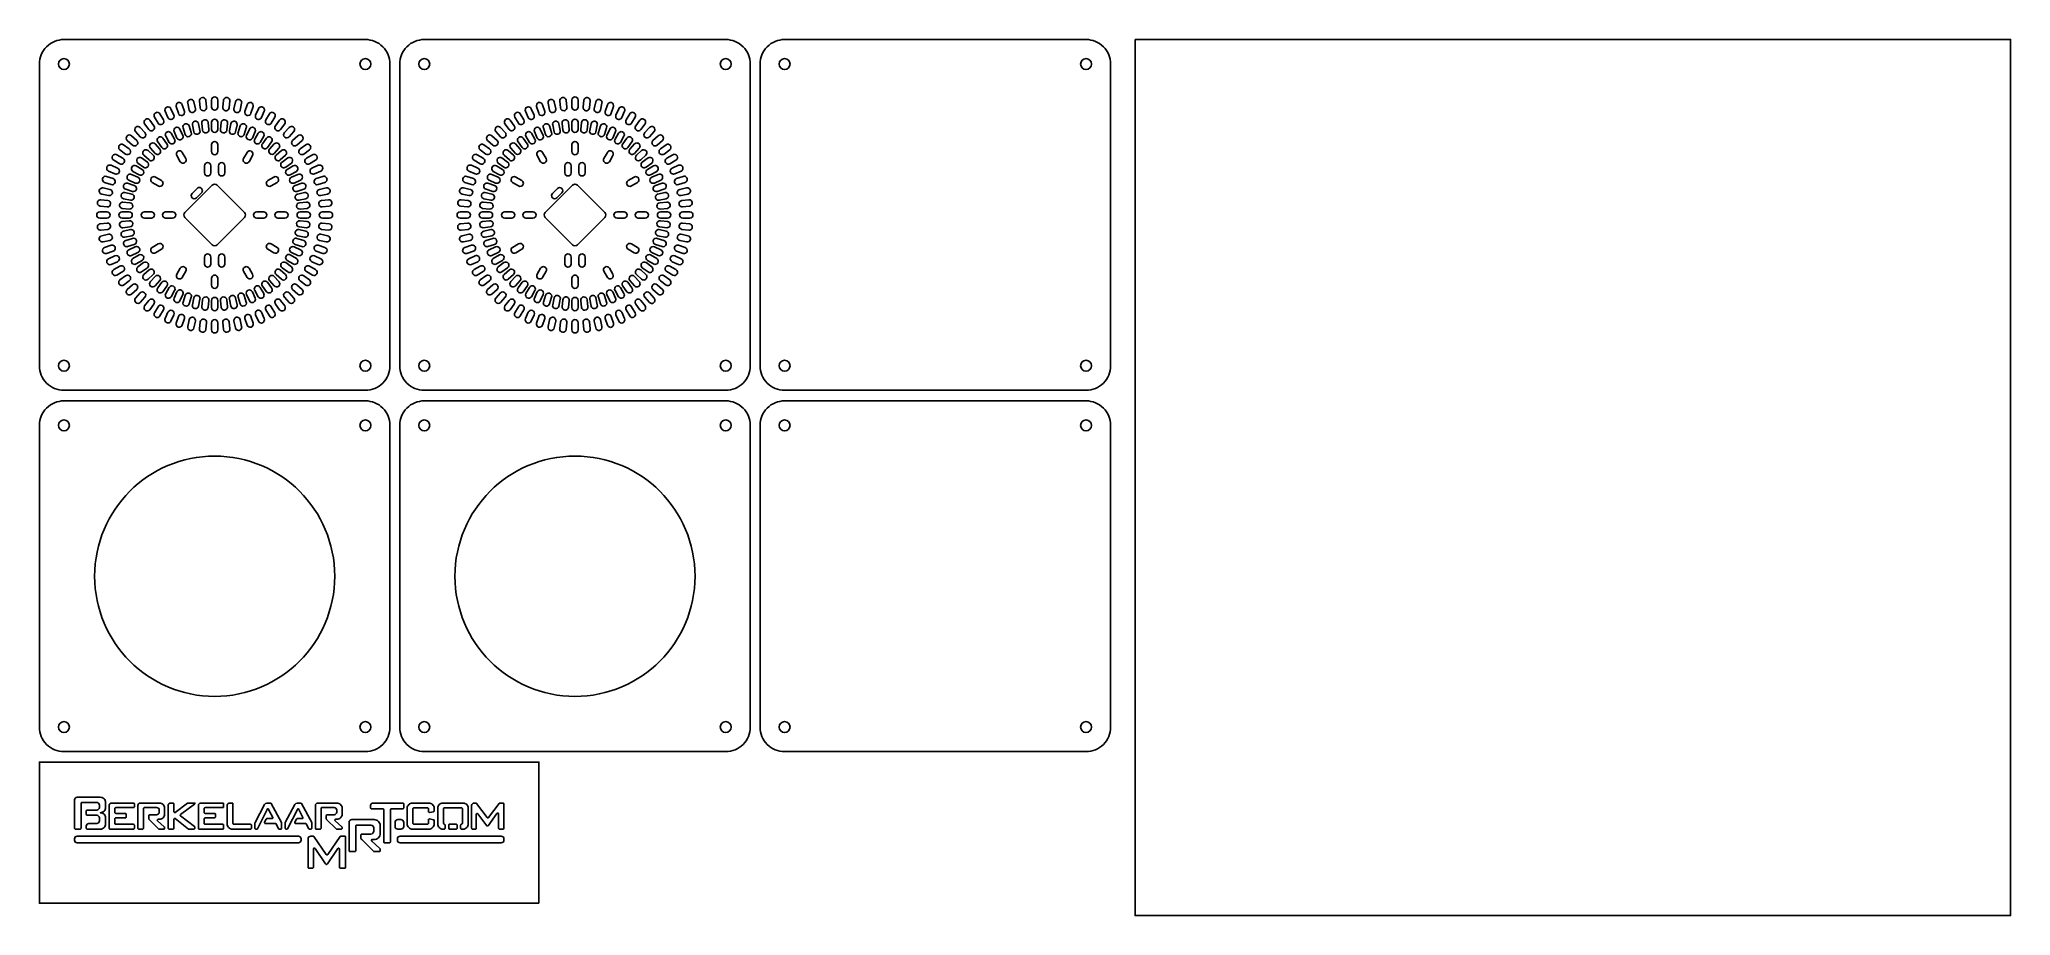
# Model space of a CAD drawing. Header units: millimetres. Extents: x 0 to 562, y 0 to 250.
import ezdxf

# ---------------------------------------------------------------- set-up
doc = ezdxf.new("R2010")
doc.units = ezdxf.units.MM
doc.layers.add('VECTOR-CUT', color=1, linetype='Continuous')
doc.layers.add('VECTOR-ENGRAVE', color=7, linetype='Continuous')

msp = doc.modelspace()

# ---------------------------------------------------------------- linework, layer by layer
at = {"layer": 'VECTOR-CUT'}
for points in [[(7, 149.74), (93, 149.74, 0.414214), (100, 156.74), (100, 242.74, 0.414214), (93, 249.74), (7, 249.74, 0.414214), (0, 242.74), (0, 156.74, 0.414214)], [(109.8, 149.74), (195.8, 149.74, 0.414214), (202.8, 156.74), (202.8, 242.74, 0.414214), (195.8, 249.74), (109.8, 249.74, 0.414214), (102.8, 242.74), (102.8, 156.74, 0.414214)], [(212.6, 149.74), (298.6, 149.74, 0.414214), (305.6, 156.74), (305.6, 242.74, 0.414214), (298.6, 249.74), (212.6, 249.74, 0.414214), (205.6, 242.74), (205.6, 156.74, 0.414214)], [(40.74, 231.17), (41.35, 229.26, -1), (39.64, 228.71), (39.02, 230.61, -1)], [(44.07, 231.96), (44.49, 230.01, -1), (42.73, 229.63), (42.31, 231.59, -1)], [(47.47, 232.41), (47.68, 230.42, -1), (45.89, 230.23), (45.68, 232.22, -1)], [(50.9, 232.49), (50.9, 230.49, -1), (49.1, 230.49), (49.1, 232.49, -1)], [(54.32, 232.22), (54.11, 230.23, -1), (52.32, 230.42), (52.53, 232.41, -1)], [(57.69, 231.59), (57.27, 229.63, -1), (55.51, 230.01), (55.93, 231.96, -1)], [(60.98, 230.61), (60.36, 228.71, -1), (58.65, 229.26), (59.26, 231.17, -1)], [(143.54, 231.17), (144.15, 229.26, -1), (142.44, 228.71), (141.82, 230.61, -1)], [(146.87, 231.96), (147.29, 230.01, -1), (145.53, 229.63), (145.11, 231.59, -1)], [(150.27, 232.41), (150.48, 230.42, -1), (148.69, 230.23), (148.48, 232.22, -1)], [(153.7, 232.49), (153.7, 230.49, -1), (151.9, 230.49), (151.9, 232.49, -1)], [(157.12, 232.22), (156.91, 230.23, -1), (155.12, 230.42), (155.33, 232.41, -1)], [(160.49, 231.59), (160.07, 229.63, -1), (158.31, 230.01), (158.73, 231.96, -1)], [(163.78, 230.61), (163.16, 228.71, -1), (161.45, 229.26), (162.06, 231.17, -1)], [(28.75, 224.68), (30.09, 223.2, -1), (28.76, 221.99), (27.42, 223.48, -1)], [(31.48, 226.77), (32.65, 225.15, -1), (31.2, 224.09), (30.02, 225.71, -1)], [(34.4, 228.55), (35.4, 226.82, -1), (33.85, 225.92), (32.85, 227.65, -1)], [(37.5, 230.03), (38.32, 228.2, -1), (36.67, 227.47), (35.86, 229.29, -1)], [(41.6, 222.67), (40.99, 224.57, -1), (42.7, 225.13), (43.32, 223.23, -1)], [(44.05, 223.42), (43.63, 225.38, -1), (45.39, 225.75), (45.81, 223.8, -1)], [(46.55, 223.91), (46.35, 225.9, -1), (48.14, 226.09), (48.34, 224.1, -1)], [(49.1, 224.14), (49.1, 226.14, -1), (50.9, 226.14), (50.9, 224.14, -1)], [(51.66, 224.1), (51.86, 226.09, -1), (53.65, 225.9), (53.45, 223.91, -1)], [(54.19, 223.8), (54.61, 225.75, -1), (56.37, 225.38), (55.95, 223.42, -1)], [(56.68, 223.23), (57.3, 225.13, -1), (59.01, 224.57), (58.4, 222.67, -1)], [(64.14, 229.29), (63.33, 227.47, -1), (61.68, 228.2), (62.5, 230.03, -1)], [(67.15, 227.65), (66.15, 225.92, -1), (64.6, 226.82), (65.6, 228.55, -1)], [(69.98, 225.71), (68.8, 224.09, -1), (67.35, 225.15), (68.52, 226.77, -1)], [(72.58, 223.48), (71.24, 221.99, -1), (69.91, 223.2), (71.25, 224.68, -1)], [(131.55, 224.68), (132.89, 223.2, -1), (131.56, 221.99), (130.22, 223.48, -1)], [(134.28, 226.77), (135.45, 225.15, -1), (134, 224.09), (132.82, 225.71, -1)], [(137.2, 228.55), (138.2, 226.82, -1), (136.65, 225.92), (135.65, 227.65, -1)], [(140.3, 230.03), (141.12, 228.2, -1), (139.47, 227.47), (138.66, 229.29, -1)], [(144.4, 222.67), (143.79, 224.57, -1), (145.5, 225.13), (146.12, 223.23, -1)], [(146.85, 223.42), (146.43, 225.38, -1), (148.19, 225.75), (148.61, 223.8, -1)], [(149.35, 223.91), (149.15, 225.9, -1), (150.94, 226.09), (151.14, 224.1, -1)], [(151.9, 224.14), (151.9, 226.14, -1), (153.7, 226.14), (153.7, 224.14, -1)], [(154.46, 224.1), (154.66, 226.09, -1), (156.45, 225.9), (156.25, 223.91, -1)], [(156.99, 223.8), (157.41, 225.75, -1), (159.17, 225.38), (158.75, 223.42, -1)], [(159.48, 223.23), (160.1, 225.13, -1), (161.81, 224.57), (161.2, 222.67, -1)], [(166.94, 229.29), (166.13, 227.47, -1), (164.49, 228.2), (165.3, 230.03, -1)], [(169.95, 227.65), (168.95, 225.92, -1), (167.4, 226.82), (168.4, 228.55, -1)], [(172.78, 225.71), (171.6, 224.09, -1), (170.15, 225.15), (171.32, 226.77, -1)], [(175.38, 223.48), (174.04, 221.99, -1), (172.71, 223.2), (174.05, 224.68, -1)], [(24.03, 219.72), (25.65, 218.54, -1), (24.59, 217.09), (22.98, 218.26, -1)], [(26.26, 222.32), (27.75, 220.99, -1), (26.55, 219.65), (25.06, 220.99, -1)], [(33, 217.27), (31.67, 218.76, -1), (33, 219.96), (34.34, 218.48, -1)], [(34.93, 218.95), (33.75, 220.57, -1), (35.21, 221.63), (36.39, 220.01, -1)], [(37.02, 220.42), (36.02, 222.15, -1), (37.58, 223.05), (38.58, 221.32, -1)], [(39.25, 221.67), (38.44, 223.49, -1), (40.08, 224.23), (40.9, 222.4, -1)], [(49.1, 217.79), (49.1, 219.79, -1), (50.9, 219.79), (50.9, 217.79, -1)], [(59.1, 222.4), (59.92, 224.23, -1), (61.56, 223.49), (60.75, 221.67, -1)], [(61.42, 221.32), (62.42, 223.05, -1), (63.98, 222.15), (62.98, 220.42, -1)], [(63.61, 220.01), (64.79, 221.63, -1), (66.25, 220.57), (65.07, 218.95, -1)], [(65.66, 218.48), (67, 219.96, -1), (68.33, 218.76), (67, 217.27, -1)], [(74.94, 220.99), (73.45, 219.65, -1), (72.25, 220.99), (73.74, 222.32, -1)], [(77.02, 218.26), (75.41, 217.09, -1), (74.35, 218.54), (75.97, 219.72, -1)], [(126.83, 219.72), (128.45, 218.54, -1), (127.39, 217.09), (125.78, 218.26, -1)], [(129.06, 222.32), (130.55, 220.99, -1), (129.35, 219.65), (127.86, 220.99, -1)], [(135.8, 217.27), (134.47, 218.76, -1), (135.8, 219.96), (137.14, 218.48, -1)], [(137.73, 218.95), (136.55, 220.57, -1), (138.01, 221.63), (139.19, 220.01, -1)], [(139.82, 220.42), (138.82, 222.15, -1), (140.38, 223.05), (141.38, 221.32, -1)], [(142.05, 221.67), (141.24, 223.49, -1), (142.88, 224.23), (143.7, 222.4, -1)], [(151.9, 217.79), (151.9, 219.79, -1), (153.7, 219.79), (153.7, 217.79, -1)], [(161.9, 222.4), (162.72, 224.23, -1), (164.36, 223.49), (163.55, 221.67, -1)], [(164.22, 221.32), (165.22, 223.05, -1), (166.78, 222.15), (165.78, 220.42, -1)], [(166.41, 220.01), (167.59, 221.63, -1), (169.05, 220.57), (167.87, 218.95, -1)], [(168.46, 218.48), (169.8, 219.96, -1), (171.13, 218.76), (169.8, 217.27, -1)], [(177.74, 220.99), (176.25, 219.65, -1), (175.05, 220.99), (176.54, 222.32, -1)], [(179.82, 218.26), (178.21, 217.09, -1), (177.15, 218.54), (178.77, 219.72, -1)], [(20.45, 213.88), (22.27, 213.07, -1), (21.54, 211.43), (19.72, 212.24, -1)], [(22.09, 216.9), (23.82, 215.9, -1), (22.92, 214.34), (21.19, 215.34, -1)], [(28.42, 211.16), (26.69, 212.16, -1), (27.59, 213.72), (29.32, 212.72, -1)], [(29.73, 213.36), (28.11, 214.53, -1), (29.17, 215.99), (30.79, 214.81, -1)], [(31.27, 215.4), (29.78, 216.74, -1), (30.98, 218.08), (32.47, 216.74, -1)], [(40.2, 214.92), (39.2, 216.66, -1), (40.75, 217.56), (41.75, 215.82, -1)], [(47.1, 211.74), (47.1, 213.74, -1), (48.9, 213.74), (48.9, 211.74, -1)], [(51.1, 211.74), (51.1, 213.74, -1), (52.9, 213.74), (52.9, 211.74, -1)], [(58.25, 215.82), (59.25, 217.56, -1), (60.8, 216.66), (59.8, 214.92, -1)], [(67.53, 216.74), (69.02, 218.08, -1), (70.22, 216.74), (68.73, 215.4, -1)], [(69.21, 214.81), (70.83, 215.99, -1), (71.89, 214.53), (70.27, 213.36, -1)], [(70.68, 212.72), (72.41, 213.72, -1), (73.31, 212.16), (71.58, 211.16, -1)], [(78.81, 215.34), (77.08, 214.34, -1), (76.18, 215.9), (77.91, 216.9, -1)], [(80.28, 212.24), (78.46, 211.43, -1), (77.73, 213.07), (79.55, 213.88, -1)], [(123.25, 213.88), (125.07, 213.07, -1), (124.34, 211.43), (122.52, 212.24, -1)], [(124.89, 216.9), (126.62, 215.9, -1), (125.72, 214.34), (123.99, 215.34, -1)], [(131.22, 211.16), (129.49, 212.16, -1), (130.39, 213.72), (132.12, 212.72, -1)], [(132.53, 213.36), (130.91, 214.53, -1), (131.97, 215.99), (133.59, 214.81, -1)], [(134.07, 215.4), (132.58, 216.74, -1), (133.78, 218.08), (135.27, 216.74, -1)], [(143, 214.92), (142, 216.66, -1), (143.55, 217.56), (144.55, 215.82, -1)], [(149.9, 211.74), (149.9, 213.74, -1), (151.7, 213.74), (151.7, 211.74, -1)], [(153.9, 211.74), (153.9, 213.74, -1), (155.7, 213.74), (155.7, 211.74, -1)], [(161.05, 215.82), (162.05, 217.56, -1), (163.6, 216.66), (162.6, 214.92, -1)], [(170.33, 216.74), (171.82, 218.08, -1), (173.02, 216.74), (171.54, 215.4, -1)], [(172.01, 214.81), (173.63, 215.99, -1), (174.69, 214.53), (173.07, 213.36, -1)], [(173.48, 212.72), (175.21, 213.72, -1), (176.11, 212.16), (174.38, 211.16, -1)], [(181.61, 215.34), (179.88, 214.34, -1), (178.98, 215.9), (180.71, 216.9, -1)], [(183.08, 212.24), (181.26, 211.43, -1), (180.53, 213.07), (182.35, 213.88, -1)], [(19.13, 210.72), (21.03, 210.1, -1), (20.48, 208.39), (18.57, 209.01, -1)], [(26.52, 206.43), (24.61, 207.04, -1), (25.17, 208.76), (27.07, 208.14, -1)], [(27.34, 208.84), (25.52, 209.66, -1), (26.25, 211.3), (28.08, 210.49, -1)], [(33.92, 207.99), (32.19, 208.99, -1), (33.09, 210.55), (34.82, 209.55, -1)], [(65.18, 209.55), (66.91, 210.55, -1), (67.81, 208.99), (66.08, 207.99, -1)], [(71.92, 210.49), (73.75, 211.3, -1), (74.48, 209.66), (72.66, 208.84, -1)], [(72.93, 208.14), (74.83, 208.76, -1), (75.39, 207.04), (73.48, 206.43, -1)], [(81.43, 209.01), (79.52, 208.39, -1), (78.97, 210.1), (80.87, 210.72, -1)], [(121.93, 210.72), (123.83, 210.1, -1), (123.28, 208.39), (121.37, 209.01, -1)], [(129.32, 206.43), (127.41, 207.04, -1), (127.97, 208.76), (129.87, 208.14, -1)], [(130.14, 208.84), (128.32, 209.66, -1), (129.05, 211.3), (130.88, 210.49, -1)], [(136.72, 207.99), (134.99, 208.99, -1), (135.89, 210.55), (137.62, 209.55, -1)], [(167.98, 209.55), (169.71, 210.55, -1), (170.61, 208.99), (168.88, 207.99, -1)], [(174.72, 210.49), (176.55, 211.3, -1), (177.28, 209.66), (175.46, 208.84, -1)], [(175.73, 208.14), (177.63, 208.76, -1), (178.19, 207.04), (176.28, 206.43, -1)], [(184.23, 209.01), (182.32, 208.39, -1), (181.77, 210.1), (183.67, 210.72, -1)], [(17.52, 204.06), (19.51, 203.85, -1), (19.32, 202.06), (17.34, 202.27, -1)], [(18.15, 207.43), (20.11, 207.02, -1), (19.73, 205.25), (17.78, 205.67, -1)], [(25.64, 201.4), (23.65, 201.61, -1), (23.84, 203.4), (25.83, 203.19, -1)], [(25.95, 203.93), (23.99, 204.35, -1), (24.36, 206.11), (26.32, 205.69, -1)], [(43.56, 205.87), (44.97, 207.28, -1), (46.24, 206.01), (44.83, 204.6, -1)], [(73.68, 205.69), (75.64, 206.11, -1), (76.01, 204.35), (74.05, 203.93, -1)], [(74.17, 203.19), (76.16, 203.4, -1), (76.35, 201.61), (74.36, 201.4, -1)], [(82.22, 205.67), (80.27, 205.25, -1), (79.89, 207.02), (81.85, 207.43, -1)], [(82.66, 202.27), (80.68, 202.06, -1), (80.49, 203.85), (82.48, 204.06, -1)], [(120.32, 204.06), (122.31, 203.85, -1), (122.12, 202.06), (120.14, 202.27, -1)], [(120.95, 207.43), (122.91, 207.02, -1), (122.53, 205.25), (120.58, 205.67, -1)], [(128.44, 201.4), (126.45, 201.61, -1), (126.64, 203.4), (128.63, 203.19, -1)], [(128.75, 203.93), (126.79, 204.35, -1), (127.16, 206.11), (129.12, 205.69, -1)], [(146.36, 205.87), (147.77, 207.28, -1), (149.04, 206.01), (147.63, 204.6, -1)], [(176.48, 205.69), (178.44, 206.11, -1), (178.81, 204.35), (176.85, 203.93, -1)], [(176.97, 203.19), (178.96, 203.4, -1), (179.15, 201.61), (177.16, 201.4, -1)], [(185.02, 205.67), (183.07, 205.25, -1), (182.69, 207.02), (184.65, 207.43, -1)], [(185.46, 202.27), (183.48, 202.06, -1), (183.29, 203.85), (185.28, 204.06, -1)], [(17.25, 200.64), (19.25, 200.64, -1), (19.25, 198.84), (17.25, 198.84, -1)], [(17.34, 197.21), (19.32, 197.42, -1), (19.51, 195.63), (17.52, 195.42, -1)], [(25.6, 198.84), (23.6, 198.84, -1), (23.6, 200.64), (25.6, 200.64, -1)], [(25.83, 196.3), (23.84, 196.09, -1), (23.65, 197.88), (25.64, 198.09, -1)], [(31.95, 198.84), (29.95, 198.84, -1), (29.95, 200.64), (31.95, 200.64, -1)], [(38, 198.84), (36, 198.84, -1), (36, 200.64), (38, 200.64, -1)], [(62, 200.64), (64, 200.64, -1), (64, 198.84), (62, 198.84, -1)], [(68.05, 200.64), (70.05, 200.64, -1), (70.05, 198.84), (68.05, 198.84, -1)], [(74.36, 198.09), (76.35, 197.88, -1), (76.16, 196.09), (74.17, 196.3, -1)], [(74.4, 200.64), (76.4, 200.64, -1), (76.4, 198.84), (74.4, 198.84, -1)], [(82.48, 195.42), (80.49, 195.63, -1), (80.68, 197.42), (82.66, 197.21, -1)], [(82.75, 198.84), (80.75, 198.84, -1), (80.75, 200.64), (82.75, 200.64, -1)], [(120.05, 200.64), (122.05, 200.64, -1), (122.05, 198.84), (120.05, 198.84, -1)], [(120.14, 197.21), (122.12, 197.42, -1), (122.31, 195.63), (120.32, 195.42, -1)], [(128.4, 198.84), (126.4, 198.84, -1), (126.4, 200.64), (128.4, 200.64, -1)], [(128.63, 196.3), (126.64, 196.09, -1), (126.45, 197.88), (128.44, 198.09, -1)], [(134.75, 198.84), (132.75, 198.84, -1), (132.75, 200.64), (134.75, 200.64, -1)], [(140.8, 198.84), (138.8, 198.84, -1), (138.8, 200.64), (140.8, 200.64, -1)], [(164.8, 200.64), (166.8, 200.64, -1), (166.8, 198.84), (164.8, 198.84, -1)], [(170.85, 200.64), (172.85, 200.64, -1), (172.85, 198.84), (170.85, 198.84, -1)], [(177.16, 198.09), (179.15, 197.88, -1), (178.96, 196.09), (176.97, 196.3, -1)], [(177.2, 200.64), (179.2, 200.64, -1), (179.2, 198.84), (177.2, 198.84, -1)], [(185.28, 195.42), (183.29, 195.63, -1), (183.48, 197.42), (185.46, 197.21, -1)], [(185.55, 198.84), (183.55, 198.84, -1), (183.55, 200.64), (185.55, 200.64, -1)], [(17.78, 193.81), (19.73, 194.23, -1), (20.11, 192.47), (18.15, 192.05, -1)], [(26.32, 193.79), (24.36, 193.37, -1), (23.99, 195.13), (25.95, 195.55, -1)], [(27.07, 191.35), (25.17, 190.73, -1), (24.61, 192.44), (26.52, 193.06, -1)], [(34.82, 189.94), (33.09, 188.94, -1), (32.19, 190.5), (33.92, 191.5, -1)], [(66.08, 191.5), (67.81, 190.5, -1), (66.91, 188.94), (65.18, 189.94, -1)], [(73.48, 193.06), (75.39, 192.44, -1), (74.83, 190.73), (72.93, 191.35, -1)], [(74.05, 195.55), (76.01, 195.13, -1), (75.64, 193.37), (73.68, 193.79, -1)], [(81.85, 192.05), (79.89, 192.47, -1), (80.27, 194.23), (82.22, 193.81, -1)], [(120.58, 193.81), (122.53, 194.23, -1), (122.91, 192.47), (120.95, 192.05, -1)], [(129.12, 193.79), (127.16, 193.37, -1), (126.79, 195.13), (128.75, 195.55, -1)], [(129.87, 191.35), (127.97, 190.73, -1), (127.41, 192.44), (129.32, 193.06, -1)], [(137.62, 189.94), (135.89, 188.94, -1), (134.99, 190.5), (136.72, 191.5, -1)], [(168.88, 191.5), (170.61, 190.5, -1), (169.71, 188.94), (167.98, 189.94, -1)], [(176.28, 193.06), (178.19, 192.44, -1), (177.63, 190.73), (175.73, 191.35, -1)], [(176.85, 195.55), (178.81, 195.13, -1), (178.44, 193.37), (176.48, 193.79, -1)], [(184.65, 192.05), (182.69, 192.47, -1), (183.07, 194.23), (185.02, 193.81, -1)], [(18.57, 190.48), (20.48, 191.1, -1), (21.03, 189.38), (19.13, 188.77, -1)], [(19.72, 187.24), (21.54, 188.06, -1), (22.27, 186.41), (20.45, 185.6, -1)], [(28.08, 188.99), (26.25, 188.18, -1), (25.52, 189.83), (27.34, 190.64, -1)], [(29.32, 186.76), (27.59, 185.76, -1), (26.69, 187.32), (28.42, 188.32, -1)], [(30.79, 184.67), (29.17, 183.5, -1), (28.11, 184.95), (29.73, 186.13, -1)], [(47.1, 185.74), (47.1, 187.74, -1), (48.9, 187.74), (48.9, 185.74, -1)], [(51.1, 185.74), (51.1, 187.74, -1), (52.9, 187.74), (52.9, 185.74, -1)], [(70.27, 186.13), (71.89, 184.95, -1), (70.83, 183.5), (69.21, 184.67, -1)], [(71.58, 188.32), (73.31, 187.32, -1), (72.41, 185.76), (70.68, 186.76, -1)], [(72.66, 190.64), (74.48, 189.83, -1), (73.75, 188.18), (71.92, 188.99, -1)], [(79.55, 185.6), (77.73, 186.41, -1), (78.46, 188.06), (80.28, 187.24, -1)], [(80.87, 188.77), (78.97, 189.38, -1), (79.52, 191.1), (81.43, 190.48, -1)], [(121.37, 190.48), (123.28, 191.1, -1), (123.83, 189.38), (121.93, 188.77, -1)], [(122.52, 187.24), (124.34, 188.06, -1), (125.07, 186.41), (123.25, 185.6, -1)], [(130.88, 188.99), (129.05, 188.18, -1), (128.32, 189.83), (130.14, 190.64, -1)], [(132.12, 186.76), (130.39, 185.76, -1), (129.49, 187.32), (131.22, 188.32, -1)], [(133.59, 184.67), (131.97, 183.5, -1), (130.91, 184.95), (132.53, 186.13, -1)], [(149.9, 185.74), (149.9, 187.74, -1), (151.7, 187.74), (151.7, 185.74, -1)], [(153.9, 185.74), (153.9, 187.74, -1), (155.7, 187.74), (155.7, 185.74, -1)], [(173.07, 186.13), (174.69, 184.95, -1), (173.63, 183.5), (172.01, 184.67, -1)], [(174.38, 188.32), (176.11, 187.32, -1), (175.21, 185.76), (173.48, 186.76, -1)], [(175.46, 190.64), (177.28, 189.83, -1), (176.55, 188.18), (174.72, 188.99, -1)], [(182.35, 185.6), (180.53, 186.41, -1), (181.26, 188.06), (183.08, 187.24, -1)], [(183.67, 188.77), (181.77, 189.38, -1), (182.32, 191.1), (184.23, 190.48, -1)], [(21.19, 184.15), (22.92, 185.15, -1), (23.82, 183.59), (22.09, 182.59, -1)], [(22.98, 181.22), (24.59, 182.4, -1), (25.65, 180.94), (24.03, 179.76, -1)], [(25.06, 178.5), (26.55, 179.83, -1), (27.75, 178.5), (26.26, 177.16, -1)], [(32.47, 182.75), (30.98, 181.41, -1), (29.78, 182.75), (31.27, 184.08, -1)], [(34.34, 181.01), (33, 179.52, -1), (31.67, 180.72), (33, 182.21, -1)], [(36.39, 179.47), (35.21, 177.85, -1), (33.75, 178.91), (34.93, 180.53, -1)], [(41.75, 183.66), (40.75, 181.93, -1), (39.2, 182.83), (40.2, 184.56, -1)], [(50.9, 181.69), (50.9, 179.69, -1), (49.1, 179.69), (49.1, 181.69, -1)], [(59.8, 184.56), (60.8, 182.83, -1), (59.25, 181.93), (58.25, 183.66, -1)], [(65.07, 180.53), (66.25, 178.91, -1), (64.79, 177.85), (63.61, 179.47, -1)], [(67, 182.21), (68.33, 180.72, -1), (67, 179.52), (65.66, 181.01, -1)], [(68.73, 184.08), (70.22, 182.75, -1), (69.02, 181.41), (67.53, 182.75, -1)], [(73.74, 177.16), (72.25, 178.5, -1), (73.45, 179.83), (74.94, 178.5, -1)], [(75.97, 179.76), (74.35, 180.94, -1), (75.41, 182.4), (77.02, 181.22, -1)], [(77.91, 182.59), (76.18, 183.59, -1), (77.08, 185.15), (78.81, 184.15, -1)], [(123.99, 184.15), (125.72, 185.15, -1), (126.62, 183.59), (124.89, 182.59, -1)], [(125.78, 181.22), (127.39, 182.4, -1), (128.45, 180.94), (126.83, 179.76, -1)], [(127.86, 178.5), (129.35, 179.83, -1), (130.55, 178.5), (129.06, 177.16, -1)], [(135.27, 182.75), (133.78, 181.41, -1), (132.58, 182.75), (134.07, 184.08, -1)], [(137.14, 181.01), (135.8, 179.52, -1), (134.47, 180.72), (135.8, 182.21, -1)], [(139.19, 179.47), (138.01, 177.85, -1), (136.55, 178.91), (137.73, 180.53, -1)], [(144.55, 183.66), (143.55, 181.93, -1), (142, 182.83), (143, 184.56, -1)], [(153.7, 181.69), (153.7, 179.69, -1), (151.9, 179.69), (151.9, 181.69, -1)], [(162.6, 184.56), (163.6, 182.83, -1), (162.05, 181.93), (161.05, 183.66, -1)], [(167.87, 180.53), (169.05, 178.91, -1), (167.59, 177.85), (166.41, 179.47, -1)], [(169.8, 182.21), (171.13, 180.72, -1), (169.8, 179.52), (168.46, 181.01, -1)], [(171.54, 184.08), (173.02, 182.75, -1), (171.82, 181.41), (170.33, 182.75, -1)], [(176.54, 177.16), (175.05, 178.5, -1), (176.25, 179.83), (177.74, 178.5, -1)], [(178.77, 179.76), (177.15, 180.94, -1), (178.21, 182.4), (179.82, 181.22, -1)], [(180.71, 182.59), (178.98, 183.59, -1), (179.88, 185.15), (181.61, 184.15, -1)], [(27.42, 176.01), (28.76, 177.49, -1), (30.09, 176.29), (28.75, 174.8, -1)], [(30.02, 173.78), (31.2, 175.39, -1), (32.65, 174.34), (31.48, 172.72, -1)], [(38.58, 178.16), (37.58, 176.43, -1), (36.02, 177.33), (37.02, 179.06, -1)], [(40.9, 177.08), (40.08, 175.26, -1), (38.44, 175.99), (39.25, 177.82, -1)], [(43.32, 176.26), (42.7, 174.36, -1), (40.99, 174.91), (41.6, 176.81, -1)], [(45.81, 175.69), (45.39, 173.73, -1), (43.63, 174.11), (44.05, 176.06, -1)], [(48.34, 175.38), (48.14, 173.39, -1), (46.35, 173.58), (46.55, 175.57, -1)], [(50.9, 175.34), (50.9, 173.34, -1), (49.1, 173.34), (49.1, 175.34, -1)], [(53.45, 175.57), (53.65, 173.58, -1), (51.86, 173.39), (51.66, 175.38, -1)], [(55.95, 176.06), (56.37, 174.11, -1), (54.61, 173.73), (54.19, 175.69, -1)], [(58.4, 176.81), (59.01, 174.91, -1), (57.3, 174.36), (56.68, 176.26, -1)], [(60.75, 177.82), (61.56, 175.99, -1), (59.92, 175.26), (59.1, 177.08, -1)], [(62.98, 179.06), (63.98, 177.33, -1), (62.42, 176.43), (61.42, 178.16, -1)], [(68.52, 172.72), (67.35, 174.34, -1), (68.8, 175.39), (69.98, 173.78, -1)], [(71.25, 174.8), (69.91, 176.29, -1), (71.24, 177.49), (72.58, 176.01, -1)], [(130.22, 176.01), (131.56, 177.49, -1), (132.89, 176.29), (131.55, 174.8, -1)], [(132.82, 173.78), (134, 175.39, -1), (135.45, 174.34), (134.28, 172.72, -1)], [(141.38, 178.16), (140.38, 176.43, -1), (138.82, 177.33), (139.82, 179.06, -1)], [(143.7, 177.08), (142.88, 175.26, -1), (141.24, 175.99), (142.05, 177.82, -1)], [(146.12, 176.26), (145.5, 174.36, -1), (143.79, 174.91), (144.4, 176.81, -1)], [(148.61, 175.69), (148.19, 173.73, -1), (146.43, 174.11), (146.85, 176.06, -1)], [(151.14, 175.38), (150.94, 173.39, -1), (149.15, 173.58), (149.35, 175.57, -1)], [(153.7, 175.34), (153.7, 173.34, -1), (151.9, 173.34), (151.9, 175.34, -1)], [(156.25, 175.57), (156.45, 173.58, -1), (154.66, 173.39), (154.46, 175.38, -1)], [(158.75, 176.06), (159.17, 174.11, -1), (157.41, 173.73), (156.99, 175.69, -1)], [(161.2, 176.81), (161.81, 174.91, -1), (160.1, 174.36), (159.48, 176.26, -1)], [(163.55, 177.82), (164.36, 175.99, -1), (162.72, 175.26), (161.9, 177.08, -1)], [(165.78, 179.06), (166.78, 177.33, -1), (165.22, 176.43), (164.22, 178.16, -1)], [(171.32, 172.72), (170.15, 174.34, -1), (171.6, 175.39), (172.78, 173.78, -1)], [(174.05, 174.8), (172.71, 176.29, -1), (174.04, 177.49), (175.38, 176.01, -1)], [(32.85, 171.83), (33.85, 173.56, -1), (35.4, 172.66), (34.4, 170.93, -1)], [(35.86, 170.19), (36.67, 172.02, -1), (38.32, 171.28), (37.5, 169.46, -1)], [(39.02, 168.87), (39.64, 170.77, -1), (41.35, 170.22), (40.74, 168.32, -1)], [(42.31, 167.89), (42.73, 169.85, -1), (44.49, 169.48), (44.07, 167.52, -1)], [(45.68, 167.26), (45.89, 169.25, -1), (47.68, 169.07), (47.47, 167.08, -1)], [(49.1, 166.99), (49.1, 168.99, -1), (50.9, 168.99), (50.9, 166.99, -1)], [(52.53, 167.08), (52.32, 169.07, -1), (54.11, 169.25), (54.32, 167.26, -1)], [(55.93, 167.52), (55.51, 169.48, -1), (57.27, 169.85), (57.69, 167.89, -1)], [(59.26, 168.32), (58.65, 170.22, -1), (60.36, 170.77), (60.98, 168.87, -1)], [(62.5, 169.46), (61.68, 171.28, -1), (63.33, 172.02), (64.14, 170.19, -1)], [(65.6, 170.93), (64.6, 172.66, -1), (66.15, 173.56), (67.15, 171.83, -1)], [(135.65, 171.83), (136.65, 173.56, -1), (138.2, 172.66), (137.2, 170.93, -1)], [(138.66, 170.19), (139.47, 172.02, -1), (141.12, 171.28), (140.3, 169.46, -1)], [(141.82, 168.87), (142.44, 170.77, -1), (144.15, 170.22), (143.54, 168.32, -1)], [(145.11, 167.89), (145.53, 169.85, -1), (147.29, 169.48), (146.87, 167.52, -1)], [(148.48, 167.26), (148.69, 169.25, -1), (150.48, 169.07), (150.27, 167.08, -1)], [(151.9, 166.99), (151.9, 168.99, -1), (153.7, 168.99), (153.7, 166.99, -1)], [(155.33, 167.08), (155.12, 169.07, -1), (156.91, 169.25), (157.12, 167.26, -1)], [(158.73, 167.52), (158.31, 169.48, -1), (160.07, 169.85), (160.49, 167.89, -1)], [(162.06, 168.32), (161.45, 170.22, -1), (163.16, 170.77), (163.78, 168.87, -1)], [(165.3, 169.46), (164.49, 171.28, -1), (166.13, 172.02), (166.94, 170.19, -1)], [(168.4, 170.93), (167.4, 172.66, -1), (168.95, 173.56), (169.95, 171.83, -1)], [(7, 46.73), (93, 46.73, 0.414214), (100, 53.73), (100, 139.73, 0.414214), (93, 146.73), (7, 146.73, 0.414214), (0, 139.73), (0, 53.73, 0.414214)], [(109.8, 46.73), (195.8, 46.73, 0.414214), (202.8, 53.73), (202.8, 139.73, 0.414214), (195.8, 146.73), (109.8, 146.73, 0.414214), (102.8, 139.73), (102.8, 53.73, 0.414214)], [(212.6, 46.73), (298.6, 46.73, 0.414214), (305.6, 53.73), (305.6, 139.73, 0.414214), (298.6, 146.73), (212.6, 146.73, 0.414214), (205.6, 139.73), (205.6, 53.73, 0.414214)]]:
    msp.add_lwpolyline(points, format="xyb", close=True, dxfattribs=at)
msp.add_lwpolyline([(312.61, 249.77), (562.38, 249.77), (562.38, 0), (312.61, 0), (312.61, 249.77)], dxfattribs=at)
at = {"layer": 'VECTOR-CUT', "linetype": 'Continuous'}
for points in [[(49.29, 208.23), (41.51, 200.45, 0.414216), (41.51, 199.03), (49.29, 191.26, 0.414214), (50.71, 191.26), (58.49, 199.03, 0.414217), (58.49, 200.45), (50.71, 208.23, 0.414211)], [(152.09, 208.23), (144.31, 200.45, 0.414216), (144.31, 199.03), (152.09, 191.26, 0.414214), (153.51, 191.26), (161.29, 199.03, 0.414217), (161.29, 200.45), (153.51, 208.23, 0.414211)]]:
    msp.add_lwpolyline(points, format="xyb", close=True, dxfattribs=at)
msp.add_lwpolyline([(142.52, 3.5), (0, 3.5), (0, 43.73), (142.52, 43.73)], close=True, dxfattribs=at)
at = {"layer": 'VECTOR-CUT'}
for centre in [(7, 242.74), (93, 242.74), (109.8, 242.74), (195.8, 242.74), (212.6, 242.74), (298.6, 242.74), (7, 156.74), (93, 156.74), (109.8, 156.74), (195.8, 156.74), (212.6, 156.74), (298.6, 156.74), (7, 139.73), (93, 139.73), (109.8, 139.73), (195.8, 139.73), (212.6, 139.73), (298.6, 139.73), (7, 53.73), (93, 53.73), (109.8, 53.73), (195.8, 53.73), (212.6, 53.73), (298.6, 53.73)]:
    msp.add_circle(centre, 1.55, dxfattribs=at)
at = {"layer": 'VECTOR-CUT', "linetype": 'Continuous'}
for centre in [(50, 96.73), (152.8, 96.73)]:
    msp.add_circle(centre, 34.25, dxfattribs=at)
at = {"layer": 'VECTOR-ENGRAVE'}
for points in [[(11.88, 24.87), (11.88, 32, -0.414214), (12.13, 32.25), (16.36, 32.25, -0.414214), (17.11, 31.5), (17.11, 30.82, -0.414214), (16.36, 30.07), (13.63, 30.07, 0.414214), (13.38, 29.82), (13.38, 28.82, 0.414214), (13.63, 28.57), (16.36, 28.57, -0.414214), (17.11, 27.82), (17.11, 27, -0.414214), (16.36, 26.25), (14.13, 26.25, 0.414214), (13.38, 25.5), (13.38, 24.87, 0.414214), (13.63, 24.62), (17.37, 24.62, 0.414214), (18.87, 26.12), (18.87, 27.82, 0.414214), (17.37, 29.32, 0.414214), (18.87, 30.82), (18.87, 32.23, 0.414214), (17.37, 33.73), (10.75, 33.73, 0.414214), (10, 32.98), (10, 24.87, 0.414214), (10.25, 24.62), (11.63, 24.62, 0.414214)], [(19.88, 31.33), (19.88, 24.87, 0.414214), (20.13, 24.62), (26.84, 24.62, 0.414214), (27.09, 24.87), (27.09, 25.76, 0.414214), (26.84, 26.01), (21.78, 26.01, -0.414214), (21.53, 26.26), (21.53, 27.6, -0.414214), (21.78, 27.85), (24.52, 27.85, 0.414214), (24.77, 28.1), (24.77, 28.88, 0.414214), (24.52, 29.13), (21.78, 29.13, -0.414214), (21.53, 29.38), (21.53, 30.51, -0.414214), (21.78, 30.76), (26.84, 30.76, 0.414214), (27.09, 31.01), (27.09, 31.83, 0.414214), (26.84, 32.08), (20.63, 32.08, 0.414214)], [(28.84, 32.08, 0.414214), (28.09, 31.33), (28.09, 24.87, 0.414214), (28.34, 24.62), (29.45, 24.62, 0.414214), (29.7, 24.87), (29.7, 30.55, -0.414214), (29.95, 30.8), (33.44, 30.8, -0.414214), (34.19, 30.05), (34.19, 29.49, -0.414214), (33.44, 28.74), (31.45, 28.74, 0.414214), (31.2, 28.49), (31.2, 27.59, 0.198373), (31.27, 27.42), (33.99, 24.69, 0.199452), (34.17, 24.62), (35.47, 24.62, 0.414214), (35.72, 24.87), (35.72, 25.12, 0.214872), (35.63, 25.31), (33.71, 27.01, -0.690546), (33.88, 27.44), (34.22, 27.44, 0.414214), (35.72, 28.94), (35.72, 30.58, 0.414214), (34.22, 32.08)], [(38.37, 27.47), (38.37, 24.87, -0.414214), (38.12, 24.62), (36.97, 24.62, -0.414214), (36.72, 24.87), (36.72, 31.33, -0.414214), (37.47, 32.08), (38.12, 32.08, -0.414214), (38.37, 31.83), (38.37, 29.57, 0.622427), (38.77, 29.38), (42.22, 32.03, -0.165535), (42.37, 32.08), (44.34, 32.08), (44.34, 31.97, -0.237113), (44.24, 31.77), (40.28, 28.82, 0.496143), (40.27, 28.42), (44.25, 25.34, -0.231765), (44.34, 25.14), (44.34, 24.87, -0.414214), (44.09, 24.62), (42.68, 24.62, -0.170086), (42.52, 24.67), (38.77, 27.66, 0.628584)], [(45.34, 31.33), (45.34, 24.87, 0.414214), (45.59, 24.62), (52.3, 24.62, 0.414214), (52.55, 24.87), (52.55, 25.76, 0.414214), (52.3, 26.01), (47.25, 26.01, -0.414214), (47, 26.26), (47, 27.6, -0.414214), (47.25, 27.85), (49.98, 27.85, 0.414214), (50.23, 28.1), (50.23, 28.88, 0.414214), (49.98, 29.13), (47.25, 29.13, -0.414214), (47, 29.38), (47, 30.51, -0.414214), (47.25, 30.76), (52.3, 30.76, 0.414214), (52.55, 31.01), (52.55, 31.83, 0.414214), (52.3, 32.08), (46.09, 32.08, 0.414214)], [(53.55, 31.33), (53.55, 26.12, 0.414214), (55.05, 24.62), (60.23, 24.62, 0.414214), (60.48, 24.87), (60.48, 25.76, 0.414214), (60.23, 26.01), (55.46, 26.01, -0.414214), (55.21, 26.26), (55.21, 31.83, 0.414214), (54.96, 32.08), (54.3, 32.08, 0.414214)], [(67.5, 26.12), (68.19, 24.75, 0.283264), (68.41, 24.62), (68.86, 24.62, 0.414214), (69.11, 24.87), (69.11, 26.38, 0.124885), (69.08, 26.5), (66.12, 31.95, 0.275098), (65.9, 32.08), (64.92, 32.08, 0.276815), (64.26, 31.69), (61.51, 26.53, 0.123265), (61.48, 26.41), (61.48, 24.87, 0.414214), (61.73, 24.62), (61.97, 24.62, 0.284018), (62.19, 24.75), (64.96, 30.28, -0.616915), (65.4, 30.28), (66.56, 27.98, -0.558525), (66.34, 27.62), (64.92, 27.62, 0.282635), (64.69, 27.48), (64.26, 26.62, 0.55929), (64.48, 26.25), (67.28, 26.25, -0.283264)], [(76.13, 26.12), (76.82, 24.75, 0.283264), (77.04, 24.62), (77.48, 24.62, 0.414214), (77.73, 24.87), (77.73, 26.38, 0.124885), (77.7, 26.5), (74.75, 31.95, 0.275098), (74.53, 32.08), (73.55, 32.08, 0.276815), (72.89, 31.69), (70.14, 26.53, 0.123265), (70.11, 26.41), (70.11, 24.87, 0.414214), (70.36, 24.62), (70.6, 24.62, 0.284018), (70.82, 24.75), (73.59, 30.28, -0.616915), (74.03, 30.28), (75.19, 27.98, -0.558525), (74.97, 27.62), (73.54, 27.62, 0.282635), (73.32, 27.48), (72.88, 26.62, 0.55929), (73.11, 26.25), (75.91, 26.25, -0.283264)], [(79.48, 32.08, 0.414214), (78.73, 31.33), (78.73, 24.87, 0.414214), (78.98, 24.62), (80.1, 24.62, 0.414214), (80.35, 24.87), (80.35, 30.55, -0.414214), (80.6, 30.8), (84.08, 30.8, -0.414214), (84.83, 30.05), (84.83, 29.49, -0.414214), (84.08, 28.74), (82.1, 28.74, 0.414214), (81.85, 28.49), (81.85, 27.59, 0.198373), (81.92, 27.42), (84.64, 24.69, 0.199452), (84.81, 24.62), (86.11, 24.62, 0.414214), (86.36, 24.87), (86.36, 25.12, 0.214872), (86.28, 25.31), (84.36, 27.01, -0.690546), (84.52, 27.44), (84.86, 27.44, 0.414214), (86.36, 28.94), (86.36, 30.58, 0.414214), (84.86, 32.08)], [(95.22, 32.08), (103.67, 32.08, -0.414214), (103.92, 31.83), (103.92, 30.7, -0.414214), (103.67, 30.45), (100.39, 30.45, 0.414214), (100.14, 30.2), (100.14, 20.99, -0.414214), (99.89, 20.74), (98.48, 20.74, -0.414214), (98.23, 20.99), (98.23, 30.2, 0.414214), (97.98, 30.45), (94.72, 30.45, -0.414214), (94.47, 30.7), (94.47, 31.33, -0.414214)], [(112.43, 27.31), (111.28, 27.57, 0.480408), (110.98, 27.32), (110.98, 26.3, -0.414214), (110.73, 26.05), (106.81, 26.05, -0.414214), (106.56, 26.3), (106.56, 30.46, -0.414214), (106.81, 30.71), (110.73, 30.71, -0.414214), (110.98, 30.46), (110.98, 29.63, 0.461874), (111.27, 29.38), (112.42, 29.57, 0.368107), (112.63, 29.81), (112.63, 30.58, 0.414214), (111.13, 32.08), (106.42, 32.08, 0.414214), (104.92, 30.58), (104.92, 26.12, 0.414214), (106.42, 24.62), (111.13, 24.62, 0.414214), (112.63, 26.12), (112.63, 27.06, 0.350979)], [(127.72, 27.92), (124.71, 31.98, 0.237322), (124.51, 32.08), (124.07, 32.08, 0.414214), (123.32, 31.33), (123.32, 24.87, 0.414214), (123.57, 24.62), (124.38, 24.62, 0.414214), (124.63, 24.87), (124.63, 28.87, -0.723645), (125.08, 29.02), (127.6, 25.61, 0.237798), (127.8, 25.51), (127.86, 25.51, 0.243198), (128.07, 25.62), (130.54, 29.1, -0.730659), (131, 28.96), (131, 24.87, 0.414214), (131.25, 24.62), (132.27, 24.62, 0.414214), (132.52, 24.87), (132.52, 31.83, 0.414214), (132.27, 32.08), (131.33, 32.08, 0.237958), (131.12, 31.98), (128.12, 27.92, -0.503726)], [(74.64, 21.49), (74.64, 21.87, 0.414214), (73.89, 22.62), (10.75, 22.62, 0.414214), (10, 21.87), (10, 21.49, 0.414214), (10.75, 20.74), (73.89, 20.74, 0.414214)], [(81.85, 17.4), (78.26, 22.51, 0.24444), (78.06, 22.62), (77.39, 22.62, 0.414214), (76.64, 21.87), (76.64, 13.75, 0.414214), (76.89, 13.5), (77.94, 13.5, 0.414214), (78.19, 13.75), (78.19, 19.01, -0.739601), (78.65, 19.15), (81.65, 14.71, 0.249081), (81.85, 14.6), (81.97, 14.6, 0.248918), (82.18, 14.71), (85.14, 19.08, -0.739364), (85.59, 18.94), (85.59, 13.75, 0.414214), (85.84, 13.5), (87.11, 13.5, 0.414214), (87.36, 13.75), (87.36, 22.37, 0.414214), (87.11, 22.62), (85.97, 22.62, 0.24726), (85.76, 22.51), (82.26, 17.4, -0.523331)], [(91.99, 21.68, -0.414214), (91.74, 21.93), (91.74, 22.99, -0.414214), (91.99, 23.24), (94.59, 23.24, 0.414214), (95.39, 24.04), (95.39, 24.97, 0.414214), (94.59, 25.77), (90.49, 25.77, 0.414214), (90.24, 25.52), (90.24, 18.48, -0.414214), (89.99, 18.23), (88.61, 18.23, -0.414214), (88.36, 18.48), (88.36, 26.6, -0.414214), (89.11, 27.35), (95.48, 27.35, -0.414214), (97.23, 25.6), (97.23, 23.43, -0.414214), (95.48, 21.68), (94.96, 21.68, 0.685595), (94.79, 21.24), (97.15, 19.09, -0.211359), (97.23, 18.91), (97.23, 18.48, -0.414214), (96.98, 18.23), (95.47, 18.23, -0.203919), (95.29, 18.31), (92.12, 21.6, 0.203919), (91.94, 21.68)], [(101.45, 26.55), (101.45, 25.42, 0.414214), (102.25, 24.62), (103.12, 24.62, 0.414214), (103.92, 25.42), (103.92, 26.55, 0.414214), (103.12, 27.35), (102.25, 27.35, 0.414214)], [(132.52, 21.49), (132.52, 21.87, 0.414214), (131.77, 22.62), (102.89, 22.62, 0.414214), (102.14, 21.87), (102.14, 21.49, 0.414214), (102.89, 20.74), (131.77, 20.74, 0.414214)], [(119.18, 25.8), (119.18, 24.87, -0.414214), (118.93, 24.62), (117.02, 24.62, -0.414214), (116.77, 24.87), (116.77, 25.8, -0.414214), (117.02, 26.05), (118.93, 26.05, -0.414214)]]:
    msp.add_lwpolyline(points, format="xyb", close=True, dxfattribs=at)
msp.add_lwpolyline([(115.13, 24.62), (115.52, 24.62, 0.414214), (115.77, 24.87), (115.77, 25.8, 0.414214), (115.52, 26.05), (115.52, 26.05, -0.414214), (115.27, 26.3), (115.27, 30.46, -0.414214), (115.52, 30.71), (120.43, 30.71, -0.414214), (120.68, 30.46), (120.68, 26.3, -0.414214), (120.43, 26.05), (120.43, 26.05, 0.414214), (120.18, 25.8), (120.18, 24.87, 0.414214), (120.43, 24.62), (120.68, 24.62), (120.84, 24.62, 0.414214), (122.34, 26.12), (122.34, 30.58), (122.34, 30.58, 0.414214), (120.84, 32.08), (115.13, 32.08, 0.414214), (113.63, 30.58), (113.63, 26.12, 0.414221), (115.13, 24.62)], format="xyb", dxfattribs=at)

doc.saveas('drawing.dxf')
